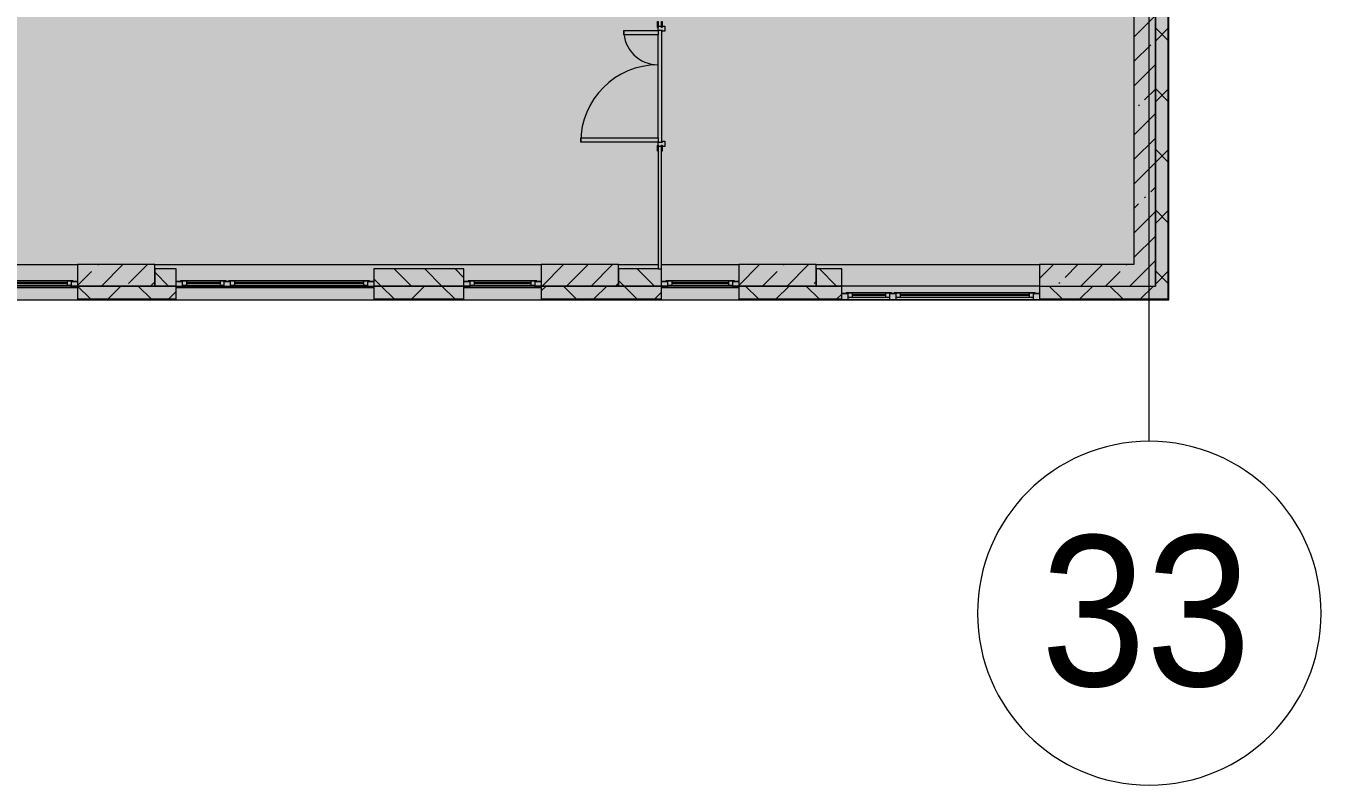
# Model space of a CAD drawing. Header units: millimetres. Extents: x 81469 to 279813, y -8553 to 29000.
# Drawn here: x 264733 to 279813, y -5906 to 2927 of the extents above; entities that cross this region are included whole.
import ezdxf

# ---------------------------------------------------------------- set-up
doc = ezdxf.new("R2010")
doc.units = ezdxf.units.MM
doc.layers.add('A-DETL-GENF-1', color=7, linetype='Continuous', lineweight=9, true_color=0xc0c0c0, transparency=0.4)
for name, color, linetype, lineweight, true_color in [('A-DOOR-3', 7, 'Continuous', 5, 0xb7b7b7), ('A-DOOR-4', 7, 'Continuous', 5, 0xe2e2e2), ('A-DOOR-FRAM-2', 7, 'Continuous', 5, 0xe2e2e2), ('A-DOOR-FRAM-3', 7, 'Continuous', 5, 0xb7b7b7), ('A-GLAZ-2', 7, 'Continuous', 5, 0x737373), ('A-WALL-5', 7, 'Continuous', 5, 0x737373), ('A-WALL-6', 7, 'Continuous', 9, 0x737373), ('I-WALL-22', 7, 'Continuous', 5, 0x737373), ('S-COLS-2', 7, 'Continuous', 5, 0x737373)]:
    doc.layers.add(name, color=color, linetype=linetype, lineweight=lineweight, true_color=true_color)
for name, color, linetype, lineweight in [('A-WALL-4', 7, 'Continuous', 5), ('I-WALL-21', 7, 'Continuous', 5), ('S-COLS-1', 7, 'Continuous', 5), ('Оси', 7, 'Continuous', 9), ('Оси-1', 7, 'Continuous', 20)]:
    doc.layers.add(name, color=color, linetype=linetype, lineweight=lineweight)
doc.styles.add('Arial_1', font='arial.ttf', dxfattribs={"width": 0.9, "height": 1750})
pattern_1 = [(45, (152802.76, 0), (-353.5534, 353.5534), []), (135, (152802.76, 0), (-353.5534, -353.5534), [])]
pattern_2 = [(45, (152802.76, 0), (-285.1231, 285.1231), []), (45, (153087.9, 0), (-285.1231, 285.1231), [504.031, -100.806, 16.764, -84.042])]

# ---------------------------------------------------------------- blocks, each defined once
blk = doc.blocks.new('120_Окно_СКБ_2Ст_Фрамуга сверху - 120_Окно_СКБ_2Ст_2300х2500_h_ ДОО-19727959-3_4_3_птичка')
at = {"layer": 'A-GLAZ-2'}
for p, q in [((-1150, -127), (-1150, -57)), ((-1150, -57), (-1080, -57)), ((1150, -57), (-1150, -57)), ((-1080, -127), (-1150, -127)), ((-1150, -127), (-1100, -127)), ((-1080, -127), (-1100, -127)), ((-1100, -127), (-1100, -137)), ((-1100, -137), (540, -137)), ((540, -137), (-1100, -137)), ((-1080, -57), (-1080, -127)), ((-1080, -57), (1080, -57)), ((520, -87), (-1080, -87)), ((-1080, -87), (-1080, -127)), ((-1030, -137), (-1030, -87)), ((-1030, -107), (470, -107)), ((470, -117), (-1030, -117)), ((470, -137), (470, -87)), ((520, -127), (520, -57)), ((520, -57), (590, -57)), ((520, -127), (520, -87)), ((590, -127), (520, -127)), ((540, -127), (520, -127)), ((540, -127), (570, -127)), ((540, -127), (570, -127)), ((540, -137), (540, -127)), ((590, -127), (570, -127)), ((570, -127), (570, -137)), ((570, -137), (1100, -137)), ((1100, -137), (570, -137)), ((590, -57), (590, -127)), ((1080, -87), (590, -87)), ((590, -87), (590, -127)), ((640, -137), (640, -87)), ((640, -107), (1030, -107)), ((1030, -117), (640, -117)), ((1030, -137), (1030, -87)), ((1080, -127), (1080, -57)), ((1080, -57), (1150, -57)), ((1080, -127), (1080, -87)), ((1150, -127), (1080, -127)), ((1100, -127), (1080, -127)), ((1100, -127), (1150, -127)), ((1100, -137), (1100, -127)), ((1150, -57), (1150, -127))]:
    blk.add_line(p, q, dxfattribs=at)
blk = doc.blocks.new('120_Окно_СКБ_1Ст - 120_Окно_СКБ_1Ст 900х2500_h_ с форточкой-22876038-3_4_3_птичка')
at = {"layer": 'A-GLAZ-2'}
for p, q in [((-450, -127), (-450, -57)), ((-450, -57), (-380, -57)), ((450, -57), (-450, -57)), ((-380, -127), (-450, -127)), ((-450, -127), (-400, -127)), ((-380, -127), (-400, -127)), ((-400, -127), (-400, -137)), ((-400, -137), (400, -137)), ((400, -137), (-400, -137)), ((-380, -57), (-380, -127)), ((380, -87), (-380, -87)), ((-380, -87), (-380, -127)), ((-330, -137), (-330, -87)), ((-330, -107), (330, -107)), ((330, -117), (-330, -117)), ((330, -137), (330, -87)), ((380, -127), (380, -57)), ((380, -57), (450, -57)), ((380, -127), (380, -87)), ((450, -127), (380, -127)), ((400, -127), (380, -127)), ((400, -127), (450, -127)), ((400, -137), (400, -127)), ((450, -57), (450, -127))]:
    blk.add_line(p, q, dxfattribs=at)
blk = doc.blocks.new('120_Окно_СКБ_2Ст_Фрамуга сверху - 120_Окно_СКБ_2Ст_2300х2500_h_ ДОО-22877115-3_4_3_птичка')
at = {"layer": 'A-GLAZ-2'}
for p, q in [((-1150, 13), (-1150, 83)), ((-1150, 83), (-1080, 83)), ((1150, 83), (-1150, 83)), ((-1080, 13), (-1150, 13)), ((-1150, 13), (-1100, 13)), ((-1080, 13), (-1100, 13)), ((-1100, 13), (-1100, 3)), ((-1100, 3), (540, 3)), ((540, 3), (-1100, 3)), ((-1080, 83), (-1080, 13)), ((-1080, 83), (1080, 83)), ((520, 53), (-1080, 53)), ((-1080, 53), (-1080, 13)), ((-1030, 3), (-1030, 53)), ((-1030, 33), (470, 33)), ((470, 23), (-1030, 23)), ((470, 3), (470, 53)), ((520, 13), (520, 83)), ((520, 83), (590, 83)), ((520, 13), (520, 53)), ((590, 13), (520, 13)), ((540, 13), (520, 13)), ((540, 13), (570, 13)), ((540, 13), (570, 13)), ((540, 3), (540, 13)), ((590, 13), (570, 13)), ((570, 13), (570, 3)), ((570, 3), (1100, 3)), ((1100, 3), (570, 3)), ((590, 83), (590, 13)), ((1080, 53), (590, 53)), ((590, 53), (590, 13)), ((640, 3), (640, 53)), ((640, 33), (1030, 33)), ((1030, 23), (640, 23)), ((1030, 3), (1030, 53)), ((1080, 13), (1080, 83)), ((1080, 83), (1150, 83)), ((1080, 13), (1080, 53)), ((1150, 13), (1080, 13)), ((1100, 13), (1080, 13)), ((1100, 13), (1150, 13)), ((1100, 3), (1100, 13)), ((1150, 83), (1150, 13))]:
    blk.add_line(p, q, dxfattribs=at)
blk = doc.blocks.new('110_Дверь_СКБ_2Ст - Д-5_п__в составе перегородки _не входит в спец__-32680317-3_4_3_птичка')
at = {"layer": 'A-DOOR-4'}
h = blk.add_hatch(color=256, dxfattribs=at)
h.paths.add_polyline_path([(712, -20), (712, 60), (652, 60), (652, 30), (662, 30), (662, -20)])
h.paths.add_polyline_path([(-628, 60), (-688, 60), (-688, -20), (-638, -20), (-638, 30), (-628, 30)])
for points in [[(-588, -420), (-588, -20), (-638, -20), (-638, -420)], [(662, -920), (662, -20), (612, -20), (612, -920)]]:
    blk.add_hatch(color=256, dxfattribs=at).paths.add_polyline_path(points)
at = {"layer": 'A-DOOR-FRAM-2'}
for points in [[(-673, 28), (-743, 28), (-743, 20), (-673, 20)], [(767, 28), (697, 28), (697, 20), (767, 20)], [(-673, -20), (-743, -20), (-743, -28), (-673, -28)], [(767, -20), (697, -20), (697, -28), (767, -24)]]:
    blk.add_hatch(color=256, dxfattribs=at).paths.add_polyline_path(points)
at = {"layer": 'A-DOOR-3'}
for p, q in [((-638, -20), (-588, -20)), ((-638, -420), (-638, -20)), ((-588, -20), (-588, -420)), ((612, -20), (662, -20)), ((612, -920), (612, -20)), ((662, -20), (662, -920)), ((-588, -420), (-638, -420)), ((662, -920), (612, -920))]:
    blk.add_line(p, q, dxfattribs=at)
for centre, radius, start, end in [((-638, -20), 400, 270, 0), ((662, -20), 900, 180, 270)]:
    blk.add_arc(centre, radius, start, end, dxfattribs=at)
at = {"layer": 'A-DOOR-FRAM-3'}
for p, q in [((-743, 28), (-673, 28)), ((-743, 20), (-743, 28)), ((-673, 20), (-743, 20)), ((-688, 60), (-628, 60)), ((-688, -20), (-688, 60)), ((-688, 20), (-673, 20)), ((-688, 19), (-688, 20)), ((-673, 19), (-688, 19)), ((-673, 28), (-673, 20)), ((-673, 20), (-673, 19)), ((-638, 30), (-638, -20)), ((-628, 30), (-638, 30)), ((-628, 60), (-628, 30)), ((652, 60), (712, 60)), ((652, 30), (652, 60)), ((662, 30), (652, 30)), ((662, -20), (662, 30)), ((697, 20), (697, 28)), ((697, 28), (767, 28)), ((697, 19), (697, 20)), ((697, 20), (712, 20)), ((767, 20), (697, 20)), ((712, 19), (697, 19)), ((712, 60), (712, -20)), ((712, 20), (712, 19)), ((767, 28), (767, 20)), ((-743, -20), (-673, -20)), ((-743, -28), (-743, -20)), ((-673, -28), (-743, -28)), ((-638, -20), (-688, -20)), ((-673, -20), (-673, -28)), ((712, -20), (662, -20)), ((697, -28), (697, -20)), ((697, -20), (767, -20)), ((766, -28), (697, -28))]:
    blk.add_line(p, q, dxfattribs=at)
blk = doc.blocks.new('Ось сетки - D8-29747960-3_4_3_птичка')
at = {"layer": 'Оси-1'}
for start, end in [(360, 180), (180, 360)]:
    blk.add_arc((0, 0), 4, start, end, dxfattribs=at)

msp = doc.modelspace()

# ---------------------------------------------------------------- hatches: boundary and pattern name
at = {"layer": 'A-DETL-GENF-1'}
msp.add_hatch(color=256, dxfattribs=at).paths.add_polyline_path([(278035.8, -258), (278035.8, 21479), (246135.8, 21479), (246135.8, 27379), (237372.8, 27379), (237372.8, 10208.3), (242012.8, 10208.3), (242012.8, -258), (276790.3, -258)])
at = {"layer": 'A-WALL-4'}
h = msp.add_hatch(dxfattribs=at)
h.set_pattern_fill('FP_68', color=256, style=0, pattern_type=2)
h.set_pattern_definition(pattern_1)
h.paths.add_polyline_path([(278024, -250), (278032.8, -250), (278032.8, 7700), (277882.8, 7700), (277882.8, -250), (278008.2, -250)])
h.paths.add_polyline_path([(278032.8, 8900), (278032.8, 10820), (277882.8, 10820), (277882.8, 8900)])
h.paths.add_polyline_path([(278032.8, 13120), (278032.8, 21400), (277882.8, 21400), (277882.8, 13120)])
h = msp.add_hatch(dxfattribs=at)
h.set_pattern_fill('FP_66', color=256, style=0, pattern_type=2)
h.set_pattern_definition([(135, (152802.76, 0), (-176.7767, -176.7767), [])])
h.paths.add_polyline_path([(274232.8, -100), (274232.8, 100), (273932.8, 100), (273932.8, -100), (273993.7, -100)])
h.paths.add_polyline_path([(263532.8, -100), (264432.8, -100), (264432.8, 100), (263532.8, 100)])
h.paths.add_polyline_path([(266232.8, -100), (266482.8, -100), (266482.8, 100), (266232.8, 100)])
h.paths.add_polyline_path([(272132.8, -100), (272129.3, 100), (271632.8, 100), (271632.8, -100), (272129.3, -100)])
h.paths.add_polyline_path([(261732.8, -100), (262632.8, -100), (262632.8, 100), (261732.8, 100)])
h.paths.add_polyline_path([(268782.8, -100), (269832.8, -100), (269832.8, 100), (268782.8, 100)])
h.paths.add_polyline_path([(247425.9, -100), (247582.8, -100), (247582.8, 100), (247332.8, 100), (247332.8, -100)])
h.paths.add_polyline_path([(253632.8, -100), (254532.8, -100), (254532.8, 100), (253632.8, 100)])
h.paths.add_polyline_path([(250932.8, -100), (250932.8, 100), (249882.8, 100), (249882.8, -100), (250688.6, -100)])
h.paths.add_polyline_path([(255682.8, -100), (255682.8, 100), (255432.8, 100), (255432.8, -100)])
h.paths.add_polyline_path([(257982.8, -100), (259032.8, -100), (259032.8, 100), (257982.8, 100)])
h.paths.add_polyline_path([(245095.4, -100), (245532.8, -100), (245532.8, 100), (244732.8, 100), (244732.8, -100)])
h = msp.add_hatch(dxfattribs=at)
h.set_pattern_fill('FP_68', color=256, style=0, pattern_type=2)
h.set_pattern_definition(pattern_1)
h.paths.add_polyline_path([(273032.8, -250), (274232.8, -250), (274232.8, -100), (273032.8, -100)])
h.paths.add_polyline_path([(276790.3, -250), (277882.8, -250), (277882.8, -100), (276532.8, -100), (276532.8, -250)])
h.paths.add_polyline_path([(260010.7, -250), (260832.8, -250), (260832.8, -100), (259932.8, -100), (259932.8, -250)])
h.paths.add_polyline_path([(264432.8, -250), (264432.8, -100), (263532.8, -100), (263532.8, -250), (263739.5, -250)])
h.paths.add_polyline_path([(265603.9, -250), (266482.8, -250), (266482.8, -100), (265332.8, -100), (265332.8, -250)])
h.paths.add_polyline_path([(262632.8, -250), (262632.8, -100), (261732.8, -100), (261732.8, -250), (262341.2, -250)])
h.paths.add_polyline_path([(268782.8, -250), (269832.8, -250), (269832.8, -100), (268782.8, -100)])
h.paths.add_polyline_path([(272132.8, -250), (272129.3, -100), (270732.8, -100), (270732.8, -250), (272129.3, -250)])
h.paths.add_polyline_path([(251832.8, -250), (252732.8, -250), (252732.8, -100), (251832.8, -100)])
h.paths.add_polyline_path([(259032.8, -250), (259032.8, -100), (257982.8, -100), (257982.8, -250), (258146.3, -250)])
h.paths.add_polyline_path([(250688.6, -250), (250932.8, -250), (250932.8, -100), (249882.8, -100), (249882.8, -250)])
h.paths.add_polyline_path([(255682.8, -250), (255682.8, -100), (253632.8, -100), (253632.8, -250), (255349.7, -250)])
h.paths.add_polyline_path([(246959.8, -250), (247582.8, -250), (247582.8, -100), (246432.8, -100), (246432.8, -250)])
h.paths.add_polyline_path([(245532.8, -250), (245532.8, -100), (244732.8, -100), (244732.8, -250), (245095.4, -250)])
h.paths.add_polyline_path([(243697.1, -250), (243832.8, -250), (243832.8, -100), (242012.8, -100), (242012.8, -250), (243231, -250)])
at = {"layer": 'I-WALL-21'}
h = msp.add_hatch(dxfattribs=at)
h.set_pattern_fill('FP_64', color=256, style=0, pattern_type=2)
h.set_pattern_definition(pattern_2)
h.paths.add_polyline_path([(277803.9, -100), (277882.8, -100), (277882.8, 7700), (277632.8, 7700), (277632.8, -100)])
h = msp.add_hatch(dxfattribs=at)
h.set_pattern_fill('FP_64', color=256, style=0, pattern_type=2)
h.set_pattern_definition(pattern_2)
h.paths.add_polyline_path([(277492, -100), (277632.8, -100), (277632.8, 150), (276532.8, 150), (276532.8, -100), (276790.3, -100)])
at = {"layer": 'S-COLS-1'}
h = msp.add_hatch(dxfattribs=at)
h.set_pattern_fill('FP_64', color=256, style=0, pattern_type=2)
h.set_pattern_definition(pattern_2)
h.paths.add_polyline_path([(266232.8, -100), (266232.8, 150), (265332.8, 150), (265332.8, -100), (265603.9, -100)])
h = msp.add_hatch(dxfattribs=at)
h.set_pattern_fill('FP_64', color=256, style=0, pattern_type=2)
h.set_pattern_definition(pattern_2)
h.paths.add_polyline_path([(271632.8, -100), (271632.8, 150), (270732.8, 150), (270732.8, -100), (271197.1, -100)])
h = msp.add_hatch(dxfattribs=at)
h.set_pattern_fill('FP_64', color=256, style=0, pattern_type=2)
h.set_pattern_definition(pattern_2)
h.paths.add_polyline_path([(273932.8, -100), (273932.8, 150), (273032.8, 150), (273032.8, -100), (273061.5, -100)])

# ---------------------------------------------------------------- linework, layer by layer
at = {"layer": 'A-WALL-4'}
msp.add_line((278040.8, -258), (278040.8, 7700), dxfattribs=at)
at = {"layer": 'A-WALL-5'}
for p, q in [((277882.8, 8900), (277882.8, -100)), ((266482.8, 100), (266232.8, 100)), ((266232.8, 100), (266232.8, -100)), ((266482.8, -258), (266482.8, 100)), ((269832.8, 100), (268782.8, 100)), ((268782.8, 100), (268782.8, -258)), ((269832.8, -258), (269832.8, 100)), ((272092.8, 100), (271632.8, 100)), ((271632.8, 100), (271632.8, -100)), ((272132.8, -258), (272132.8, 100)), ((274232.8, 100), (273932.8, 100)), ((273932.8, 100), (273932.8, -100)), ((274232.8, -258), (274232.8, 100)), ((266232.8, -100), (265332.8, -100)), ((265332.8, -100), (265332.8, -258)), ((266482.8, -100), (268782.8, -100)), ((271632.8, -100), (270732.8, -100)), ((270732.8, -100), (270732.8, -258)), ((273932.8, -100), (273032.8, -100)), ((273032.8, -100), (273032.8, -258)), ((276532.8, -100), (276532.8, -258)), ((276532.8, -100), (277882.8, -100)), ((262632.8, -258), (278040.8, -258))]:
    msp.add_line(p, q, dxfattribs=at)
at = {"layer": 'A-WALL-6'}
for p, q in [((278032.8, -250), (278032.8, 7700)), ((278035.8, -253), (278035.8, 7700)), ((272092.8, 100), (272132.8, 100)), ((266232.8, -100), (266482.8, -100)), ((266482.8, -100), (266232.8, -100)), ((268782.8, -100), (269832.8, -100)), ((269832.8, -100), (268782.8, -100)), ((271632.8, -100), (272132.8, -100)), ((272132.8, -100), (271632.8, -100)), ((273932.8, -100), (274232.8, -100)), ((274232.8, -100), (273932.8, -100)), ((265332.8, -250), (266482.8, -250)), ((265332.8, -253), (266482.8, -253)), ((268782.8, -250), (269832.8, -250)), ((268782.8, -253), (269832.8, -253)), ((270732.8, -250), (272132.8, -250)), ((270732.8, -253), (272132.8, -253)), ((273032.8, -250), (274232.8, -250)), ((273032.8, -253), (274232.8, -253)), ((276532.8, -250), (278032.8, -250)), ((276532.8, -253), (278028.4, -253)), ((278035.8, -253), (278032.8, -253))]:
    msp.add_line(p, q, dxfattribs=at)
at = {"layer": 'I-WALL-22'}
for p, q in [((277632.8, 10000), (277632.8, 150)), ((277882.8, -100), (277882.8, 7700)), ((272132.8, 2875), (272132.8, 1575)), ((272092.8, 1625), (272092.8, 2825)), ((272092.8, 1468.7), (272092.8, 100)), ((272132.8, 100), (272132.8, 1470)), ((262552.8, 150), (265332.8, 150)), ((266232.8, 150), (270732.8, 150)), ((271632.8, 150), (272092.8, 150)), ((272132.8, 150), (273032.8, 150)), ((273932.8, 150), (276532.8, 150)), ((277632.8, 150), (276532.8, 150)), ((276532.8, 150), (276532.8, -100)), ((265332.8, -100), (264432.8, -100)), ((270732.8, -100), (269832.8, -100)), ((273032.8, -100), (272132.8, -100)), ((276532.8, -100), (274232.8, -100)), ((276532.8, -100), (277882.8, -100))]:
    msp.add_line(p, q, dxfattribs=at)
at = {"layer": 'S-COLS-2'}
for p, q in [((266232.8, 150), (265332.8, 150)), ((265332.8, 150), (265332.8, -100)), ((266232.8, 100), (266232.8, 150)), ((266232.8, -100), (266232.8, 100)), ((271632.8, 150), (270732.8, 150)), ((270732.8, 150), (270732.8, -100)), ((271632.8, 100), (271632.8, 150)), ((271632.8, -100), (271632.8, 100)), ((273932.8, 150), (273032.8, 150)), ((273032.8, 150), (273032.8, -100)), ((273932.8, 100), (273932.8, 150)), ((273932.8, -100), (273932.8, 100)), ((265332.8, -100), (266232.8, -100)), ((270732.8, -100), (271632.8, -100)), ((273032.8, -100), (273932.8, -100))]:
    msp.add_line(p, q, dxfattribs=at)
at = {"layer": 'Оси'}
msp.add_line((277812.8, -1906.3), (277812.8, 9979), dxfattribs=at)

# ---------------------------------------------------------------- block references
at = {"layer": 'A-DOOR-3', "rotation": 270}
msp.add_blockref('110_Дверь_СКБ_2Ст - Д-5_п__в составе перегородки _не входит в спец__-32680317-3_4_3_птичка', (272112.8, 2237.5), dxfattribs=at)
at = {"layer": 'A-GLAZ-2', "rotation": 180}
for name, p in [('120_Окно_СКБ_1Ст - 120_Окно_СКБ_1Ст 900х2500_h_ с форточкой-22876038-3_4_3_птичка', (264882.8, -175)), ('120_Окно_СКБ_2Ст_Фрамуга сверху - 120_Окно_СКБ_2Ст_2300х2500_h_ ДОО-19727959-3_4_3_птичка', (267632.8, -175)), ('120_Окно_СКБ_1Ст - 120_Окно_СКБ_1Ст 900х2500_h_ с форточкой-22876038-3_4_3_птичка', (270282.8, -175)), ('120_Окно_СКБ_1Ст - 120_Окно_СКБ_1Ст 900х2500_h_ с форточкой-22876038-3_4_3_птичка', (272582.8, -175)), ('120_Окно_СКБ_2Ст_Фрамуга сверху - 120_Окно_СКБ_2Ст_2300х2500_h_ ДОО-22877115-3_4_3_птичка', (275382.8, -175))]:
    msp.add_blockref(name, p, dxfattribs=at)
at = {"layer": 'Оси-1', "xscale": 499.9999999999995, "yscale": 499.9999999999995, "zscale": 499.9999999999995}
msp.add_blockref('Ось сетки - D8-29747960-3_4_3_птичка', (277812.8, -3906.3), dxfattribs=at)

# ---------------------------------------------------------------- texts
at = {"layer": 'Оси', "insert": (276549.7, -3003), "char_height": 1750, "width": 3030.379, "attachment_point": 1, "style": 'Arial_1'}
msp.add_mtext('33', dxfattribs=at)

doc.saveas('drawing.dxf')
